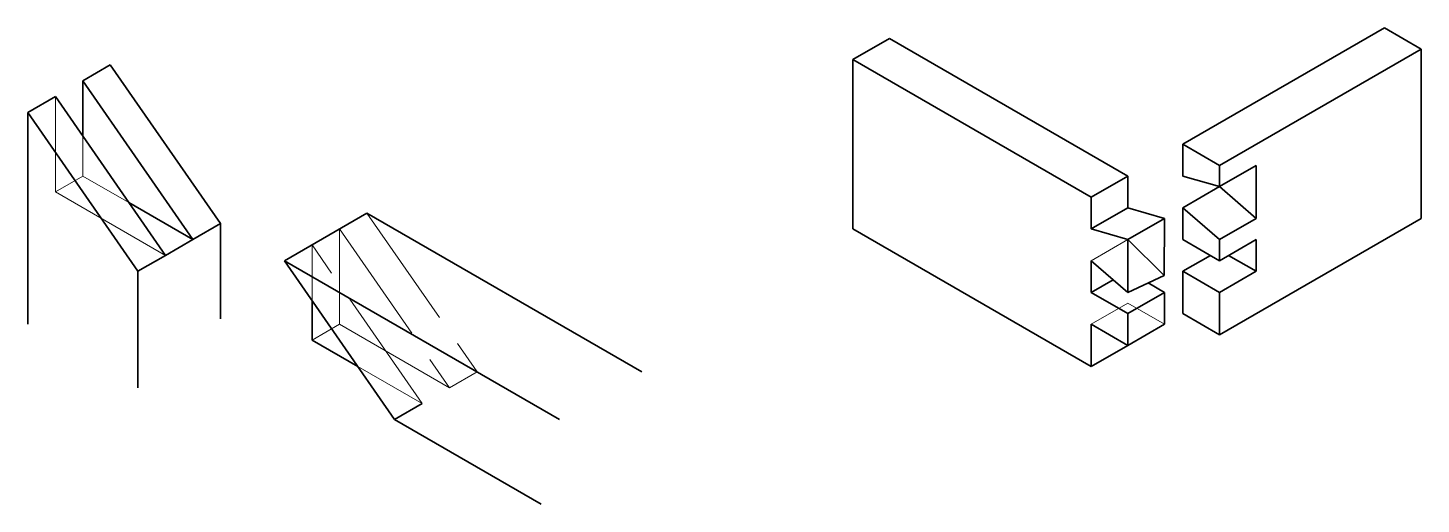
# Model space of a CAD drawing. Header units: millimetres. Extents: x 0 to 132, y -17 to 28.
import ezdxf

# ---------------------------------------------------------------- set-up
doc = ezdxf.new("R2010")
doc.units = ezdxf.units.MM
doc.linetypes.add('ACAD_ISO02W100', pattern=[15, 12, -3])
doc.layers.get('0').update_dxf_attribs({"lineweight": 35, "true_color": 0xffffff})
doc.layers.add('nevidni', color=7, linetype='ACAD_ISO02W100', lineweight=18, true_color=0x000000)

msp = doc.modelspace()

# ---------------------------------------------------------------- linework, layer by layer
for p, q in [((109.12, 17), (128.17, 28)), ((128.17, 28), (131.64, 26)), ((77.94, 25), (81.41, 27)), ((81.41, 27), (103.92, 14)), ((112.58, 15), (131.64, 26)), ((131.64, 26), (131.64, 10)), ((7.79, 24.5), (5.2, 23)), ((18.19, 9.5), (7.79, 24.5)), ((77.94, 25), (100.46, 12)), ((77.94, 9), (77.94, 25)), ((5.2, 23), (5.2, 17.75)), ((15.59, 8), (5.2, 23)), ((2.6, 21.5), (0, 20)), ((12.99, 6.5), (2.6, 21.5)), ((0, 0), (0, 20)), ((0, 20), (10.39, 5)), ((112.58, 15), (109.12, 17)), ((109.12, 17), (109.12, 14)), ((116.05, 15), (112.58, 13)), ((112.58, 13), (112.58, 15)), ((116.05, 14), (116.05, 15)), ((100.46, 12), (103.92, 14)), ((103.92, 11), (103.92, 14)), ((109.12, 14), (112.58, 13)), ((116.05, 14), (116.05, 11)), ((100.46, 9), (100.46, 12)), ((109.12, 11), (112.58, 13)), ((112.58, 13), (116.05, 10)), ((9.53, 11.5), (15.59, 8)), ((100.46, 9), (103.92, 11)), ((107.39, 10), (103.92, 11)), ((109.12, 11), (109.12, 8)), ((109.12, 11), (112.58, 8)), ((116.05, 10), (116.05, 11)), ((15.59, 8), (18.19, 9.5)), ((18.19, 9.5), (18.19, 0.5)), ((24.25, 6), (32.04, 10.5)), ((32.04, 10.5), (58.02, -4.5)), ((107.39, 10), (103.92, 8)), ((107.36, 4.61), (107.39, 10)), ((131.64, 10), (112.58, -1)), ((112.58, 8), (116.05, 10)), ((15.59, 8), (12.99, 6.5)), ((100.46, -4), (77.94, 9)), ((100.46, 9), (103.92, 8)), ((103.92, 8), (103.92, 3)), ((112.58, 6), (109.12, 8)), ((112.58, 8), (112.58, 6)), ((116.05, 8), (112.58, 6)), ((116.05, 5), (116.05, 8)), ((103.92, 7), (103.92, 4)), ((12.99, 6.5), (10.39, 5)), ((24.25, 6), (50.23, -9)), ((34.64, -9), (24.25, 6)), ((100.46, 3), (100.46, 6)), ((103.92, 3), (100.46, 6)), ((109.12, 5), (111.72, 6.5)), ((116.05, 5), (113.45, 6.5)), ((10.39, 5), (10.39, -6)), ((100.46, 3), (102.54, 4.2)), ((103.92, 3), (107.36, 4.61)), ((109.12, 5), (109.12, 1)), ((112.58, 3), (109.12, 5)), ((112.58, 3), (116.05, 5)), ((103.92, 1), (100.46, 3)), ((107.39, 3), (103.92, 1)), ((107.39, 3), (105.84, 3.9)), ((107.39, 3), (107.39, 0)), ((112.58, 3), (112.58, -1)), ((26.85, 2.25), (26.85, -1.5)), ((103.92, -2), (100.46, 0)), ((100.46, 0), (100.46, -4)), ((103.92, 1), (103.92, -2)), ((107.39, 0), (103.92, -2)), ((109.12, 1), (112.58, -1)), ((26.85, -1.5), (31.18, -4)), ((100.46, -4), (103.92, -2)), ((37.24, -7.5), (34.64, -9)), ((34.64, -9), (48.5, -17))]:
    msp.add_line(p, q)
at = {"layer": 'nevidni'}
for p, q in [((2.6, 21.5), (2.6, 12.5)), ((5.2, 17.75), (5.2, 14)), ((5.2, 14), (2.6, 12.5)), ((5.2, 14), (9.53, 11.5)), ((2.6, 12.5), (12.99, 6.5)), ((32.04, 10.5), (42.44, -4.5)), ((29.44, 9), (39.84, -6)), ((29.44, 0), (29.44, 9)), ((103.92, 8), (100.46, 6)), ((107.36, 4.61), (103.92, 8)), ((37.24, -7.5), (26.85, 7.5)), ((26.85, 7.5), (26.85, 2.25)), ((103.92, 2), (100.46, 0)), ((107.39, 0), (103.92, 2)), ((29.44, 0), (26.85, -1.5)), ((39.84, -6), (29.44, 0)), ((31.18, -4), (37.24, -7.5)), ((39.84, -6), (42.44, -4.5))]:
    msp.add_line(p, q, dxfattribs=at)

doc.saveas('drawing.dxf')
